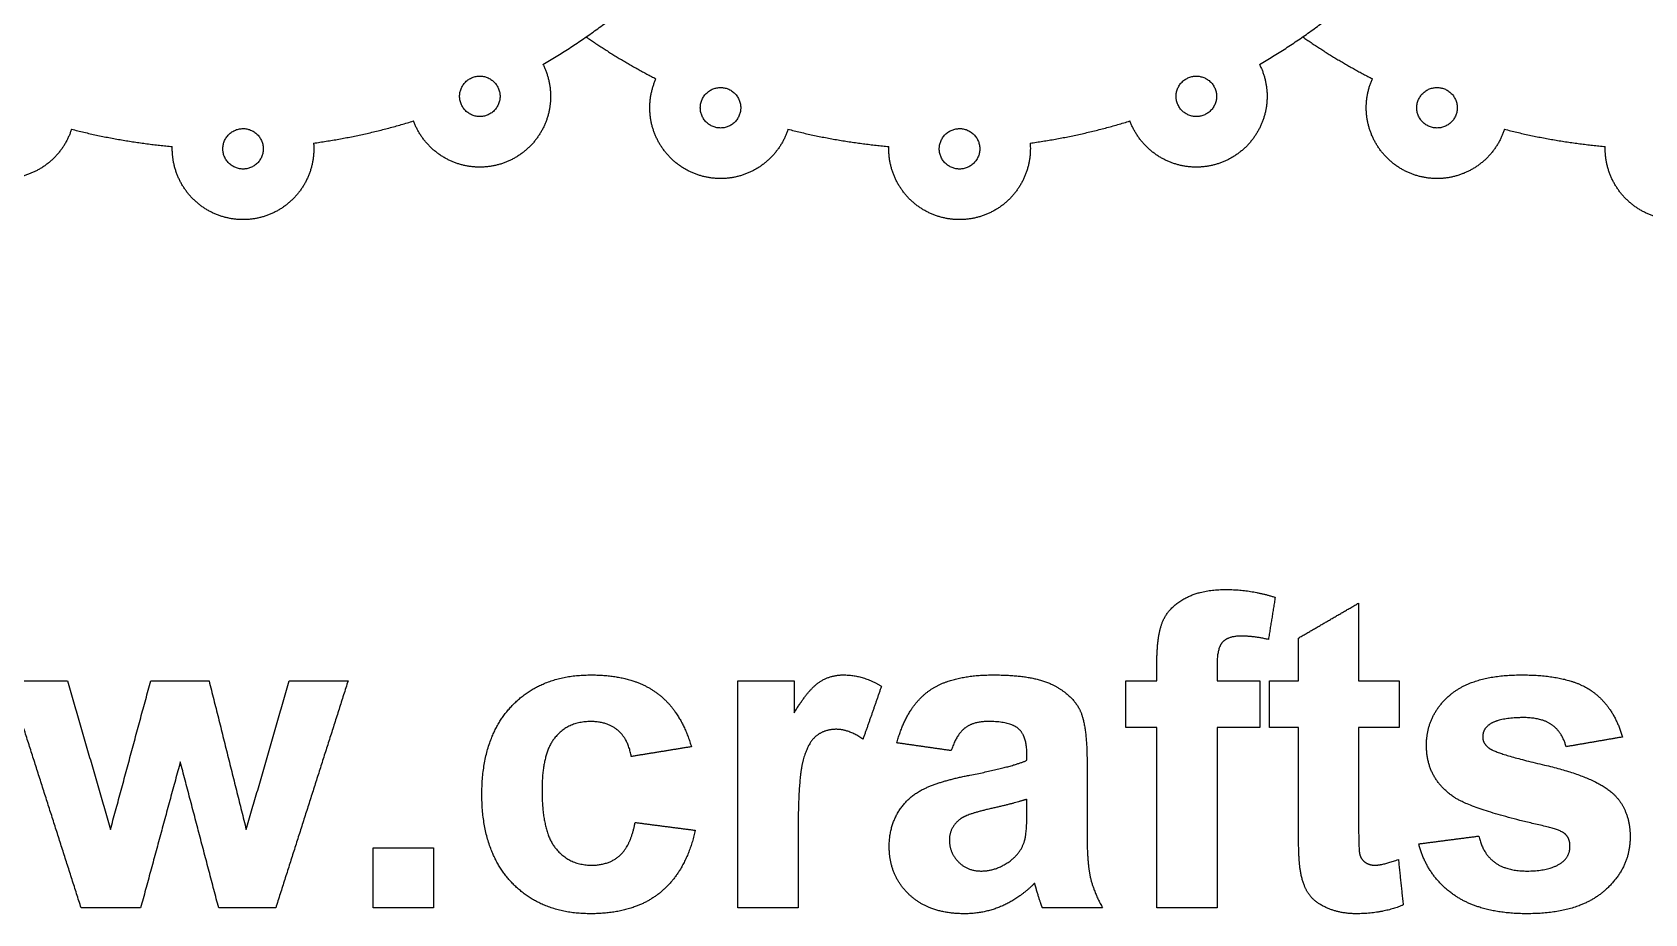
# Model space of a CAD drawing. Header units: millimetres. Extents: x -117 to 119, y -123 to 112.
# Drawn here: x -27.14 to -1.48, y -121.64 to -107.63 of the extents above; entities that cross this region are included whole.
import ezdxf

# ---------------------------------------------------------------- set-up
doc = ezdxf.new("R2010")
doc.units = ezdxf.units.MM
doc.header["$MEASUREMENT"] = 0
doc.layers.add('Layer 03', color=5, linetype='Continuous')

msp = doc.modelspace()

# ---------------------------------------------------------------- linework, layer by layer
at = {"layer": 'Layer 03'}
for points, weights in [([(-19.011, -108.137), (-17.291, -107.142), (-16.081, -105.566)], [1, 0.98086764903, 1]), ([(-7.609, -108.137), (-5.889, -107.142), (-4.68, -105.566)], [1, 0.98086764903, 1]), ([(-18.323, -107.701), (-17.79, -108.07), (-17.213, -108.367)], [1, 0.997909407502, 1]), ([(-6.921, -107.701), (-6.388, -108.07), (-5.812, -108.367)], [1, 0.997909407502, 1]), ([(-22.661, -109.389), (-21.852, -109.278), (-21.071, -109.037)], [1, 0.996687573058, 1]), ([(-11.259, -109.389), (-10.45, -109.278), (-9.67, -109.037)], [1, 0.996687573058, 1]), ([(-26.514, -109.168), (-25.722, -109.371), (-24.909, -109.443)], [1, 0.996687573446, 1]), ([(-15.112, -109.168), (-14.321, -109.371), (-13.507, -109.443)], [1, 0.996687573446, 1]), ([(-3.711, -109.168), (-2.92, -109.371), (-2.106, -109.443)], [1, 0.996687573446, 1])]:
    msp.add_rational_spline(points, weights, degree=2, dxfattribs=at)
for points, weights, knots in [([(-19.011, -108.137), (-18.792, -108.57), (-18.956, -109.027), (-19.12, -109.483), (-19.565, -109.677), (-20.009, -109.871), (-20.456, -109.682), (-20.902, -109.492), (-21.071, -109.037)], [1, 0.918404448974, 1, 0.918404448974, 1, 0.918404448974, 1, 0.918404448974, 1], [10.176278, 10.176278, 10.176278, 11.599965, 11.599965, 13.023652, 13.023652, 14.447339, 14.447339, 15.871026, 15.871026, 15.871026]), ([(-7.609, -108.137), (-7.39, -108.57), (-7.555, -109.027), (-7.719, -109.483), (-8.163, -109.677), (-8.608, -109.871), (-9.054, -109.682), (-9.501, -109.492), (-9.67, -109.037)], [1, 0.918404448974, 1, 0.918404448974, 1, 0.918404448974, 1, 0.918404448974, 1], [10.176278, 10.176278, 10.176278, 11.599965, 11.599965, 13.023652, 13.023652, 14.447339, 14.447339, 15.871026, 15.871026, 15.871026]), ([(-26.514, -109.168), (-26.66, -109.63), (-27.097, -109.841), (-27.534, -110.052), (-27.988, -109.879), (-28.441, -109.706), (-28.627, -109.258), (-28.813, -108.81), (-28.615, -108.367)], [1, 0.918404448974, 1, 0.918404448974, 1, 0.918404448974, 1, 0.918404448974, 1], [0.538457, 0.538457, 0.538457, 1.962144, 1.962144, 3.385831, 3.385831, 4.809518, 4.809518, 6.233205, 6.233205, 6.233205]), ([(-19.694, -108.645), (-19.694, -108.324), (-20.016, -108.324), (-20.337, -108.324), (-20.337, -108.645), (-20.337, -108.967), (-20.016, -108.967), (-19.694, -108.967), (-19.694, -108.645)], [1, 0.707106781187, 1, 0.707106781187, 1, 0.707106781187, 1, 0.707106781187, 1], [0, 0, 0, 0.785398, 0.785398, 1.570796, 1.570796, 2.356194, 2.356194, 3.141593, 3.141593, 3.141593]), ([(-15.112, -109.168), (-15.259, -109.63), (-15.696, -109.841), (-16.133, -110.052), (-16.586, -109.879), (-17.04, -109.706), (-17.225, -109.258), (-17.411, -108.81), (-17.213, -108.367)], [1, 0.918404448974, 1, 0.918404448974, 1, 0.918404448974, 1, 0.918404448974, 1], [0.538457, 0.538457, 0.538457, 1.962144, 1.962144, 3.385831, 3.385831, 4.809518, 4.809518, 6.233205, 6.233205, 6.233205]), ([(-15.864, -108.827), (-15.864, -108.505), (-16.185, -108.505), (-16.507, -108.505), (-16.507, -108.827), (-16.507, -109.149), (-16.185, -109.149), (-15.864, -109.149), (-15.864, -108.827)], [1, 0.707106781187, 1, 0.707106781187, 1, 0.707106781187, 1, 0.707106781187, 1], [0, 0, 0, 0.785398, 0.785398, 1.570796, 1.570796, 2.356194, 2.356194, 3.141593, 3.141593, 3.141593]), ([(-8.292, -108.645), (-8.292, -108.324), (-8.614, -108.324), (-8.936, -108.324), (-8.936, -108.645), (-8.936, -108.967), (-8.614, -108.967), (-8.292, -108.967), (-8.292, -108.645)], [1, 0.707106781187, 1, 0.707106781187, 1, 0.707106781187, 1, 0.707106781187, 1], [0, 0, 0, 0.785398, 0.785398, 1.570796, 1.570796, 2.356194, 2.356194, 3.141593, 3.141593, 3.141593]), ([(-3.711, -109.168), (-3.858, -109.63), (-4.295, -109.841), (-4.732, -110.052), (-5.185, -109.879), (-5.638, -109.706), (-5.824, -109.258), (-6.01, -108.81), (-5.812, -108.367)], [1, 0.918404448974, 1, 0.918404448974, 1, 0.918404448974, 1, 0.918404448974, 1], [0.538457, 0.538457, 0.538457, 1.962144, 1.962144, 3.385831, 3.385831, 4.809518, 4.809518, 6.233205, 6.233205, 6.233205]), ([(-4.462, -108.827), (-4.462, -108.505), (-4.784, -108.505), (-5.106, -108.505), (-5.106, -108.827), (-5.106, -109.149), (-4.784, -109.149), (-4.462, -109.149), (-4.462, -108.827)], [1, 0.707106781187, 1, 0.707106781187, 1, 0.707106781187, 1, 0.707106781187, 1], [0, 0, 0, 0.785398, 0.785398, 1.570796, 1.570796, 2.356194, 2.356194, 3.141593, 3.141593, 3.141593]), ([(-23.462, -109.48), (-23.462, -109.158), (-23.783, -109.158), (-24.105, -109.158), (-24.105, -109.48), (-24.105, -109.801), (-23.783, -109.801), (-23.462, -109.801), (-23.462, -109.48)], [1, 0.707106781187, 1, 0.707106781187, 1, 0.707106781187, 1, 0.707106781187, 1], [0, 0, 0, 0.785398, 0.785398, 1.570796, 1.570796, 2.356194, 2.356194, 3.141593, 3.141593, 3.141593]), ([(-12.06, -109.48), (-12.06, -109.158), (-12.382, -109.158), (-12.704, -109.158), (-12.704, -109.48), (-12.704, -109.801), (-12.382, -109.801), (-12.06, -109.801), (-12.06, -109.48)], [1, 0.707106781187, 1, 0.707106781187, 1, 0.707106781187, 1, 0.707106781187, 1], [0, 0, 0, 0.785398, 0.785398, 1.570796, 1.570796, 2.356194, 2.356194, 3.141593, 3.141593, 3.141593]), ([(-22.661, -109.389), (-22.622, -109.873), (-22.947, -110.233), (-23.271, -110.594), (-23.756, -110.605), (-24.241, -110.617), (-24.583, -110.273), (-24.924, -109.928), (-24.909, -109.443)], [1, 0.918404448974, 1, 0.918404448974, 1, 0.918404448974, 1, 0.918404448974, 1], [10.855154, 10.855154, 10.855154, 12.278841, 12.278841, 13.702528, 13.702528, 15.126215, 15.126215, 16.549902, 16.549902, 16.549902]), ([(-11.259, -109.389), (-11.221, -109.873), (-11.545, -110.233), (-11.87, -110.594), (-12.355, -110.605), (-12.84, -110.617), (-13.182, -110.273), (-13.523, -109.928), (-13.507, -109.443)], [1, 0.918404448974, 1, 0.918404448974, 1, 0.918404448974, 1, 0.918404448974, 1], [10.855154, 10.855154, 10.855154, 12.278841, 12.278841, 13.702528, 13.702528, 15.126215, 15.126215, 16.549902, 16.549902, 16.549902]), ([(0.142, -109.389), (0.181, -109.873), (-0.144, -110.233), (-0.469, -110.594), (-0.954, -110.605), (-1.439, -110.617), (-1.78, -110.273), (-2.122, -109.928), (-2.106, -109.443)], [1, 0.918404448974, 1, 0.918404448974, 1, 0.918404448974, 1, 0.918404448974, 1], [10.855154, 10.855154, 10.855154, 12.278841, 12.278841, 13.702528, 13.702528, 15.126215, 15.126215, 16.549902, 16.549902, 16.549902])]:
    msp.add_rational_spline(points, weights, degree=2, knots=knots, dxfattribs=at)
for points in [[(-8.795, -116.627), (-8.538, -116.486), (-8.146, -116.486)], [(-8.146, -116.486), (-7.745, -116.486), (-7.359, -116.61)], [(-9.147, -116.99), (-9.051, -116.767), (-8.795, -116.627)], [(-7.359, -116.61), (-7.413, -116.945), (-7.467, -117.281)], [(-6.989, -117.258), (-6.511, -116.98), (-6.032, -116.702)], [(-6.032, -116.702), (-6.032, -117.32), (-6.032, -117.937)], [(-9.242, -117.666), (-9.242, -117.214), (-9.147, -116.99)], [(-7.901, -117.227), (-8.107, -117.227), (-8.196, -117.322)], [(-7.467, -117.281), (-7.693, -117.227), (-7.901, -117.227)], [(-6.989, -117.937), (-6.989, -117.597), (-6.989, -117.258)], [(-8.196, -117.322), (-8.285, -117.417), (-8.285, -117.687)], [(-9.242, -117.937), (-9.242, -117.802), (-9.242, -117.666)], [(-8.285, -117.687), (-8.285, -117.812), (-8.285, -117.937)], [(-26.36, -121.548), (-26.937, -119.743), (-27.514, -117.937)], [(-27.514, -117.937), (-27.045, -117.937), (-26.577, -117.937)], [(-26.577, -117.937), (-26.235, -119.12), (-25.893, -120.303)], [(-25.893, -120.303), (-25.573, -119.12), (-25.252, -117.937)], [(-25.252, -117.937), (-24.788, -117.937), (-24.324, -117.937)], [(-24.324, -117.937), (-24.029, -119.12), (-23.733, -120.303)], [(-23.733, -120.303), (-23.39, -119.12), (-23.047, -117.937)], [(-22.112, -117.937), (-22.688, -119.743), (-23.264, -121.548)], [(-23.047, -117.937), (-22.58, -117.937), (-22.112, -117.937)], [(-19.514, -118.345), (-19.045, -117.844), (-18.245, -117.844)], [(-18.245, -117.844), (-17.591, -117.844), (-17.204, -118.127)], [(-15.909, -121.548), (-15.909, -119.743), (-15.909, -117.937)], [(-15.909, -117.937), (-15.461, -117.937), (-15.014, -117.937)], [(-15.014, -117.937), (-15.014, -118.192), (-15.014, -118.447)], [(-15.014, -118.447), (-14.796, -118.086), (-14.622, -117.965)], [(-14.622, -117.965), (-14.447, -117.844), (-14.227, -117.844)], [(-14.227, -117.844), (-13.914, -117.844), (-13.625, -118.026)], [(-13.625, -118.026), (-13.771, -118.445), (-13.918, -118.864)], [(-12.884, -118.109), (-12.534, -117.844), (-11.844, -117.844)], [(-11.844, -117.844), (-11.217, -117.844), (-10.91, -117.996)], [(-10.91, -117.996), (-10.603, -118.148), (-10.478, -118.381)], [(-9.736, -117.937), (-9.489, -117.937), (-9.242, -117.937)], [(-9.736, -118.678), (-9.736, -118.307), (-9.736, -117.937)], [(-8.285, -117.937), (-7.946, -117.937), (-7.606, -117.937)], [(-7.606, -117.937), (-7.606, -118.307), (-7.606, -118.678)], [(-7.452, -118.678), (-7.452, -118.307), (-7.452, -117.937)], [(-7.452, -117.937), (-7.22, -117.937), (-6.989, -117.937)], [(-6.032, -117.937), (-5.708, -117.937), (-5.384, -117.937)], [(-5.384, -117.937), (-5.384, -118.307), (-5.384, -118.678)], [(-4.581, -118.167), (-4.211, -117.844), (-3.432, -117.844)], [(-3.432, -117.844), (-2.691, -117.844), (-2.331, -118.094)], [(-17.204, -118.127), (-16.818, -118.409), (-16.649, -118.986)], [(-13.378, -118.925), (-13.235, -118.374), (-12.884, -118.109)], [(-4.952, -118.962), (-4.952, -118.489), (-4.581, -118.167)], [(-2.331, -118.094), (-1.971, -118.344), (-1.835, -118.832)], [(-19.983, -119.746), (-19.983, -118.847), (-19.514, -118.345)], [(-10.478, -118.381), (-10.353, -118.615), (-10.353, -119.239)], [(-3.409, -118.523), (-3.785, -118.523), (-3.948, -118.63)], [(-2.949, -118.643), (-3.11, -118.523), (-3.409, -118.523)], [(-18.252, -118.585), (-18.605, -118.585), (-18.816, -118.836)], [(-17.82, -118.725), (-17.986, -118.585), (-18.252, -118.585)], [(-17.606, -119.141), (-17.653, -118.864), (-17.82, -118.725)], [(-14.344, -118.709), (-14.535, -118.709), (-14.668, -118.819)], [(-13.918, -118.864), (-14.147, -118.709), (-14.344, -118.709)], [(-12.296, -118.688), (-12.43, -118.791), (-12.514, -119.048)], [(-11.921, -118.585), (-12.162, -118.585), (-12.296, -118.688)], [(-11.438, -118.705), (-11.566, -118.585), (-11.921, -118.585)], [(-11.31, -119.105), (-11.31, -118.824), (-11.438, -118.705)], [(-9.242, -118.678), (-9.489, -118.678), (-9.736, -118.678)], [(-9.242, -121.548), (-9.242, -120.113), (-9.242, -118.678)], [(-7.606, -118.678), (-7.946, -118.678), (-8.285, -118.678)], [(-8.285, -118.678), (-8.285, -120.113), (-8.285, -121.548)], [(-6.989, -118.678), (-7.22, -118.678), (-7.452, -118.678)], [(-6.989, -120.269), (-6.989, -119.473), (-6.989, -118.678)], [(-5.384, -118.678), (-5.708, -118.678), (-6.032, -118.678)], [(-6.032, -118.678), (-6.032, -119.423), (-6.032, -120.169)], [(-3.948, -118.63), (-4.057, -118.707), (-4.057, -118.828)], [(-2.73, -118.986), (-2.788, -118.762), (-2.949, -118.643)], [(-18.816, -118.836), (-19.026, -119.087), (-19.026, -119.675)], [(-16.649, -118.986), (-17.128, -119.064), (-17.606, -119.141)], [(-14.668, -118.819), (-14.8, -118.93), (-14.876, -119.219)], [(-12.514, -119.048), (-12.946, -118.986), (-13.378, -118.925)], [(-4.523, -119.781), (-4.952, -119.486), (-4.952, -118.962)], [(-4.057, -118.828), (-4.057, -118.931), (-3.962, -119.004)], [(-3.962, -119.004), (-3.833, -119.101), (-3.072, -119.277)], [(-1.835, -118.832), (-2.282, -118.909), (-2.73, -118.986)], [(-24.782, -119.226), (-25.098, -120.387), (-25.413, -121.548)], [(-24.171, -121.548), (-24.476, -120.387), (-24.782, -119.226)], [(-14.876, -119.219), (-14.952, -119.509), (-14.952, -120.431)], [(-12.217, -119.437), (-11.562, -119.311), (-11.31, -119.202)], [(-11.31, -119.202), (-11.31, -119.154), (-11.31, -119.105)], [(-10.353, -119.239), (-10.353, -119.798), (-10.353, -120.358)], [(-3.072, -119.277), (-2.311, -119.454), (-2.01, -119.707)], [(-12.958, -119.66), (-12.701, -119.532), (-12.217, -119.437)], [(-19.514, -121.138), (-19.983, -120.635), (-19.983, -119.746)], [(-19.026, -119.675), (-19.026, -120.329), (-18.811, -120.599)], [(-13.359, -120.027), (-13.216, -119.787), (-12.958, -119.66)], [(-11.31, -119.82), (-11.486, -119.881), (-11.867, -119.966)], [(-11.31, -120.01), (-11.31, -119.915), (-11.31, -119.82)], [(-3.056, -120.253), (-4.213, -119.993), (-4.523, -119.781)], [(-2.01, -119.707), (-1.711, -119.963), (-1.711, -120.422)], [(-13.501, -120.573), (-13.501, -120.267), (-13.359, -120.027)], [(-11.867, -119.966), (-12.248, -120.051), (-12.365, -120.132)], [(-11.346, -120.476), (-11.31, -120.353), (-11.31, -120.01)], [(-17.789, -120.716), (-17.616, -120.563), (-17.544, -120.19)], [(-17.544, -120.19), (-17.066, -120.252), (-16.588, -120.314)], [(-16.588, -120.314), (-16.733, -120.97), (-17.147, -121.306)], [(-12.365, -120.132), (-12.544, -120.265), (-12.544, -120.469)], [(-6.959, -120.95), (-6.989, -120.781), (-6.989, -120.269)], [(-6.032, -120.169), (-6.032, -120.622), (-6.014, -120.697)], [(-2.736, -120.381), (-2.807, -120.312), (-3.056, -120.253)], [(-21.711, -121.548), (-21.711, -121.07), (-21.711, -120.591)], [(-21.711, -120.591), (-21.233, -120.591), (-20.754, -120.591)], [(-20.754, -120.591), (-20.754, -121.07), (-20.754, -121.548)], [(-18.811, -120.599), (-18.595, -120.869), (-18.233, -120.869)], [(-14.952, -120.431), (-14.952, -120.99), (-14.952, -121.548)], [(-13.181, -121.338), (-13.501, -121.035), (-13.501, -120.573)], [(-12.544, -120.469), (-12.544, -120.669), (-12.401, -120.816)], [(-11.564, -120.792), (-11.398, -120.663), (-11.346, -120.476)], [(-10.353, -120.358), (-10.353, -120.835), (-10.301, -121.062)], [(-5.075, -120.53), (-4.597, -120.468), (-4.119, -120.406)], [(-4.514, -121.342), (-4.943, -121.043), (-5.075, -120.53)], [(-4.119, -120.406), (-4.057, -120.679), (-3.871, -120.82)], [(-2.793, -120.823), (-2.668, -120.726), (-2.668, -120.564)], [(-2.668, -120.564), (-2.668, -120.453), (-2.736, -120.381)], [(-1.711, -120.422), (-1.711, -120.922), (-2.125, -121.281)], [(-18.233, -120.869), (-17.962, -120.869), (-17.789, -120.716)], [(-12.401, -120.816), (-12.258, -120.962), (-12.036, -120.962)], [(-12.036, -120.962), (-11.789, -120.962), (-11.564, -120.792)], [(-6.014, -120.697), (-5.995, -120.772), (-5.931, -120.82)], [(-5.931, -120.82), (-5.867, -120.869), (-5.774, -120.869)], [(-5.774, -120.869), (-5.644, -120.869), (-5.399, -120.778)], [(-5.399, -120.778), (-5.361, -121.14), (-5.322, -121.502)], [(-3.871, -120.82), (-3.685, -120.962), (-3.349, -120.962)], [(-3.349, -120.962), (-2.98, -120.962), (-2.793, -120.823)], [(-10.301, -121.062), (-10.249, -121.289), (-10.106, -121.548)], [(-6.826, -121.326), (-6.922, -121.187), (-6.959, -120.95)], [(-18.255, -121.641), (-19.044, -121.641), (-19.514, -121.138)], [(-17.147, -121.306), (-17.56, -121.641), (-18.255, -121.641)], [(-12.304, -121.641), (-12.86, -121.641), (-13.181, -121.338)], [(-11.188, -121.157), (-11.432, -121.399), (-11.711, -121.52)], [(-11.155, -121.268), (-11.178, -121.184), (-11.188, -121.157)], [(-11.063, -121.548), (-11.1, -121.454), (-11.155, -121.268)], [(-6.526, -121.553), (-6.731, -121.465), (-6.826, -121.326)], [(-3.349, -121.641), (-4.085, -121.641), (-4.514, -121.342)], [(-2.125, -121.281), (-2.539, -121.641), (-3.349, -121.641)], [(-25.413, -121.548), (-25.886, -121.548), (-26.36, -121.548)], [(-23.264, -121.548), (-23.717, -121.548), (-24.171, -121.548)], [(-20.754, -121.548), (-21.233, -121.548), (-21.711, -121.548)], [(-14.952, -121.548), (-15.43, -121.548), (-15.909, -121.548)], [(-11.711, -121.52), (-11.989, -121.641), (-12.304, -121.641)], [(-10.106, -121.548), (-10.585, -121.548), (-11.063, -121.548)], [(-8.285, -121.548), (-8.764, -121.548), (-9.242, -121.548)], [(-6.067, -121.641), (-6.321, -121.641), (-6.526, -121.553)], [(-5.322, -121.502), (-5.651, -121.641), (-6.067, -121.641)]]:
    msp.add_open_spline(points, degree=2, dxfattribs=at)

doc.saveas('drawing.dxf')
